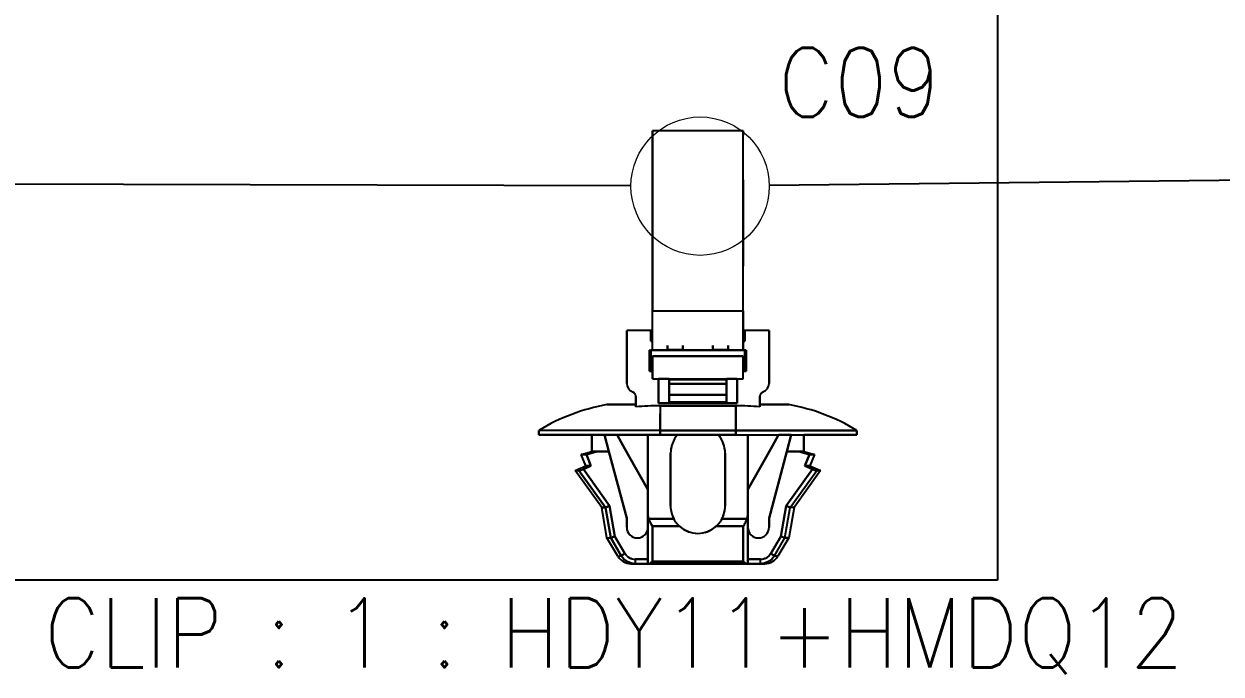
# Model space of a CAD drawing. Header units: inches. Extents: x 47316 to 59086, y 3141 to 11743.
# Drawn here: x 51884.99 to 51928.26, y 6255.9 to 6279.39 of the extents above; entities that cross this region are included whole.
import ezdxf

# ---------------------------------------------------------------- set-up
doc = ezdxf.new("R2010")
doc.units = ezdxf.units.IN
doc.header["$MEASUREMENT"] = 0
doc.styles.get("Standard").update_dxf_attribs({"font": ''})
doc.styles.get('Standard').set_extended_font_data('SimSun')
doc.linetypes.add('_VH_FELT_TAPE', pattern='A,0.4,-0.7,["FELT",Standard,S=0.3,R=0,X=-0.5,Y=-0.15],-0.7', length=1.8)
doc.linetypes.add('_VH_OTCON', pattern='A,0.0001,[7,VeSys.shx,S=0.1,R=0,X=0,Y=0],-0.4,[7,VeSys.shx,S=0.1,R=0,X=0,Y=0],-0.4,["X",Standard,S=1,R=0,X=-0.5,Y=-0.5],-0.0001,[7,VeSys.shx,S=0.1,R=0,X=0,Y=0],-0.4', length=1.2002)

msp = doc.modelspace()

# ---------------------------------------------------------------- linework, layer by layer
at = {"color": 1}
for p, q in [((51920.18, 6329.125), (51920.18, 6259.294)), ((51920.18, 6259.294), (51709.322, 6259.294))]:
    msp.add_line(p, q, dxfattribs=at)
at = {"color": 7, "ltscale": 0.378897}
msp.add_line((51907.705, 6275.523), (51907.705, 6269.023), dxfattribs=at)
at = {"color": 7, "ltscale": 0.15}
for p, q in [((51910.989, 6275.523), (51907.705, 6275.523)), ((51907.705, 6269.023), (51910.989, 6269.023)), ((51907.705, 6269.023), (51910.989, 6269.023)), ((51910.989, 6267.387), (51907.705, 6267.387)), ((51907.705, 6267.387), (51910.989, 6267.387)), ((51907.705, 6266.566), (51910.989, 6266.566)), ((51907.705, 6266.566), (51910.989, 6266.566)), ((51910.989, 6259.971), (51907.705, 6259.971)), ((51907.705, 6259.971), (51910.989, 6259.971))]:
    msp.add_line(p, q, dxfattribs=at)
at = {"color": 7, "ltscale": 0.215019}
msp.add_line((51907.705, 6271.056), (51907.705, 6275.523), dxfattribs=at)
at = {"color": 7, "ltscale": 0.315749}
msp.add_line((51907.705, 6275.523), (51907.705, 6269.585), dxfattribs=at)
at = {"color": 7, "ltscale": 0.378905}
msp.add_line((51907.705, 6269.023), (51907.705, 6275.523), dxfattribs=at)
at = {"color": 7, "ltscale": 0.315758}
msp.add_line((51907.705, 6275.523), (51907.705, 6269.585), dxfattribs=at)
at = {"color": 7, "ltscale": 0.378893}
msp.add_line((51910.989, 6269.023), (51910.989, 6275.523), dxfattribs=at)
at = {"color": 7, "ltscale": 0.0272}
msp.add_line((51910.989, 6275.376), (51910.989, 6275.523), dxfattribs=at)
at = {"color": 7, "ltscale": 0.37888}
msp.add_line((51910.989, 6269.023), (51910.989, 6275.523), dxfattribs=at)
at = {"color": 7, "ltscale": 0.027199}
msp.add_line((51910.989, 6275.523), (51910.989, 6275.376), dxfattribs=at)
at = {"color": 7, "ltscale": 0.179182}
msp.add_line((51907.705, 6271.279), (51907.705, 6275.202), dxfattribs=at)
at = {"color": 0, "linetype": '_VH_FELT_TAPE', "ltscale": 5}
msp.add_line((51906.929, 6273.536), (51726.429, 6274.022), dxfattribs=at)
at = {"color": 7, "ltscale": 0.142589}
msp.add_line((51910.989, 6273.757), (51910.989, 6270.635), dxfattribs=at)
at = {"color": 7, "ltscale": 0.142593}
msp.add_line((51910.989, 6270.634), (51910.989, 6273.756), dxfattribs=at)
at = {"color": 0, "linetype": '_VH_OTCON', "ltscale": 5}
msp.add_line((51953.43, 6274.002), (51911.929, 6273.556), dxfattribs=at)
at = {"color": 7, "ltscale": 0.026669}
for p, q in [((51907.705, 6271.279), (51907.705, 6270.695)), ((51907.705, 6270.695), (51907.705, 6271.279)), ((51907.705, 6271.056), (51907.705, 6270.473))]:
    msp.add_line(p, q, dxfattribs=at)
at = {"color": 7, "ltscale": 0.108633}
msp.add_line((51907.705, 6268.317), (51907.705, 6270.695), dxfattribs=at)
at = {"color": 7, "ltscale": 0.076392}
msp.add_line((51907.705, 6269.023), (51907.705, 6270.695), dxfattribs=at)
at = {"color": 7, "ltscale": 0.098454}
msp.add_line((51907.705, 6268.317), (51907.705, 6270.473), dxfattribs=at)
at = {"color": 7, "ltscale": 0.057913}
msp.add_line((51907.705, 6268.317), (51907.705, 6269.585), dxfattribs=at)
at = {"color": 7, "ltscale": 0.0644}
for p, q in [((51907.705, 6267.614), (51907.705, 6269.023)), ((51907.705, 6267.614), (51907.705, 6269.023)), ((51910.989, 6269.023), (51910.989, 6267.614)), ((51910.989, 6267.614), (51910.989, 6269.023))]:
    msp.add_line(p, q, dxfattribs=at)
at = {"color": 7, "ltscale": 0.025}
for p, q in [((51906.775, 6267.77), (51906.775, 6268.317)), ((51908.8, 6267.614), (51908.252, 6267.614)), ((51908.8, 6267.614), (51908.252, 6267.614)), ((51908.8, 6267.606), (51908.252, 6267.606)), ((51910.441, 6267.614), (51909.894, 6267.614)), ((51910.441, 6267.614), (51909.894, 6267.614))]:
    msp.add_line(p, q, dxfattribs=at)
at = {"color": 7, "ltscale": 0.039999}
for p, q in [((51907.65, 6268.317), (51906.775, 6268.317)), ((51907.65, 6268.317), (51906.775, 6268.317)), ((51911.919, 6268.317), (51911.043, 6268.317)), ((51911.919, 6268.317), (51911.043, 6268.317))]:
    msp.add_line(p, q, dxfattribs=at)
at = {"color": 7, "ltscale": 0.022501}
for p, q in [((51906.775, 6268.317), (51906.775, 6267.825)), ((51906.775, 6268.317), (51906.775, 6267.825)), ((51911.919, 6268.317), (51911.919, 6267.825)), ((51911.919, 6267.825), (51911.919, 6268.317))]:
    msp.add_line(p, q, dxfattribs=at)
at = {"color": 7, "ltscale": 0.0175}
for p, q in [((51907.65, 6268.317), (51907.65, 6267.934)), ((51907.65, 6268.317), (51907.65, 6267.934)), ((51907.65, 6267.934), (51907.65, 6268.317)), ((51911.043, 6268.317), (51911.043, 6267.934)), ((51911.043, 6267.934), (51911.043, 6268.317))]:
    msp.add_line(p, q, dxfattribs=at)
at = {"color": 7, "ltscale": 0.002499}
for p, q in [((51907.705, 6268.317), (51907.65, 6268.317)), ((51911.043, 6268.317), (51910.989, 6268.317)), ((51907.65, 6267.934), (51907.705, 6267.934)), ((51907.705, 6267.934), (51907.65, 6267.934)), ((51910.989, 6267.934), (51911.043, 6267.934)), ((51911.043, 6267.934), (51910.989, 6267.934)), ((51907.596, 6267.606), (51907.65, 6267.606)), ((51907.596, 6267.606), (51907.65, 6267.606)), ((51911.098, 6267.606), (51911.043, 6267.606)), ((51911.043, 6267.606), (51911.098, 6267.606)), ((51911.043, 6267.606), (51911.098, 6267.606)), ((51907.65, 6266.894), (51907.705, 6266.894)), ((51907.705, 6266.894), (51907.65, 6266.894)), ((51907.65, 6266.894), (51907.705, 6266.894)), ((51910.989, 6266.894), (51911.043, 6266.894)), ((51911.043, 6266.894), (51910.989, 6266.894)), ((51910.989, 6266.894), (51911.043, 6266.894))]:
    msp.add_line(p, q, dxfattribs=at)
at = {"color": 7, "ltscale": 2.6e-05}
for p, q in [((51907.65, 6268.317), (51907.65, 6268.317)), ((51911.043, 6268.317), (51911.043, 6268.317))]:
    msp.add_line(p, q, dxfattribs=at)
at = {"color": 7, "ltscale": 0.064999}
for p, q in [((51906.775, 6267.825), (51906.775, 6266.402)), ((51906.775, 6267.825), (51906.775, 6266.402)), ((51911.919, 6267.825), (51911.919, 6266.402)), ((51911.919, 6266.402), (51911.919, 6267.825))]:
    msp.add_line(p, q, dxfattribs=at)
at = {"color": 7, "ltscale": 0.0625}
msp.add_line((51906.775, 6266.402), (51906.775, 6267.77), dxfattribs=at)
at = {"color": 7, "ltscale": 0.0075}
for p, q in [((51908.252, 6267.606), (51908.252, 6267.77)), ((51908.252, 6267.77), (51908.252, 6267.606)), ((51908.8, 6267.77), (51908.8, 6267.606)), ((51908.8, 6267.606), (51908.8, 6267.77)), ((51909.894, 6267.606), (51909.894, 6267.77)), ((51909.894, 6267.77), (51909.894, 6267.606)), ((51910.441, 6267.77), (51910.441, 6267.606)), ((51910.441, 6267.606), (51910.441, 6267.77)), ((51903.6, 6264.705), (51903.6, 6264.541)), ((51903.6, 6264.541), (51903.6, 6264.705)), ((51907.979, 6264.705), (51907.979, 6264.541)), ((51907.979, 6264.541), (51907.979, 6264.705)), ((51910.715, 6264.541), (51910.715, 6264.705)), ((51910.715, 6264.705), (51910.715, 6264.541)), ((51915.093, 6264.705), (51915.093, 6264.541)), ((51915.093, 6264.541), (51915.093, 6264.705)), ((51907.082, 6260.053), (51907.082, 6259.889)), ((51907.082, 6260.053), (51907.082, 6259.889)), ((51907.541, 6259.889), (51907.541, 6260.053)), ((51911.611, 6259.889), (51911.611, 6260.053)), ((51911.611, 6259.889), (51911.611, 6260.053))]:
    msp.add_line(p, q, dxfattribs=at)
at = {"color": 7, "ltscale": 0.000629}
msp.add_line((51907.609, 6267.606), (51907.596, 6267.606), dxfattribs=at)
at = {"color": 7, "ltscale": 0.035001}
for p, q in [((51907.596, 6267.606), (51907.596, 6266.84)), ((51907.596, 6266.84), (51907.596, 6267.606)), ((51911.098, 6266.84), (51911.098, 6267.606)), ((51911.098, 6266.84), (51911.098, 6267.606)), ((51911.098, 6267.606), (51911.098, 6266.84)), ((51907.979, 6264.541), (51907.979, 6265.307)), ((51907.979, 6264.541), (51907.979, 6265.307))]:
    msp.add_line(p, q, dxfattribs=at)
at = {"color": 7, "ltscale": 0.154999}
for p, q in [((51907.65, 6267.606), (51911.043, 6267.606)), ((51911.043, 6267.606), (51907.65, 6267.606))]:
    msp.add_line(p, q, dxfattribs=at)
at = {"color": 7, "ltscale": 0.032501}
for p, q in [((51907.65, 6267.606), (51907.65, 6266.894)), ((51907.65, 6267.606), (51907.65, 6266.894)), ((51911.043, 6267.606), (51911.043, 6266.894)), ((51911.043, 6266.894), (51911.043, 6267.606))]:
    msp.add_line(p, q, dxfattribs=at)
at = {"color": 7, "ltscale": 0.021939}
msp.add_line((51907.65, 6267.606), (51907.65, 6267.125), dxfattribs=at)
at = {"color": 7, "ltscale": 0.0375}
for p, q in [((51907.705, 6267.387), (51907.705, 6266.566)), ((51907.705, 6266.566), (51907.705, 6267.387)), ((51910.989, 6266.566), (51910.989, 6267.387)), ((51910.989, 6266.566), (51910.989, 6267.387))]:
    msp.add_line(p, q, dxfattribs=at)
at = {"color": 7, "ltscale": 0.000322}
msp.add_line((51908.8, 6267.606), (51908.8, 6267.613), dxfattribs=at)
at = {"color": 7, "ltscale": 0.023056}
msp.add_line((51910.399, 6267.606), (51909.894, 6267.606), dxfattribs=at)
at = {"color": 7, "ltscale": 0.000368}
msp.add_line((51910.441, 6267.614), (51910.441, 6267.606), dxfattribs=at)
at = {"color": 7, "ltscale": 0.004999}
for p, q in [((51907.596, 6266.84), (51907.705, 6266.84)), ((51907.705, 6266.84), (51907.596, 6266.84)), ((51910.989, 6266.84), (51911.098, 6266.84)), ((51911.098, 6266.84), (51910.989, 6266.84))]:
    msp.add_line(p, q, dxfattribs=at)
at = {"color": 7, "ltscale": 0.010562}
msp.add_line((51907.65, 6266.894), (51907.65, 6267.125), dxfattribs=at)
at = {"color": 7, "ltscale": 0.002502}
msp.add_line((51907.705, 6266.84), (51907.705, 6266.894), dxfattribs=at)
at = {"color": 7, "ltscale": 0.040002}
for p, q in [((51907.924, 6266.566), (51907.924, 6265.69)), ((51907.924, 6265.69), (51907.924, 6266.566)), ((51910.77, 6265.69), (51910.77, 6266.566)), ((51910.77, 6265.69), (51910.77, 6266.566)), ((51910.77, 6266.566), (51910.77, 6265.69))]:
    msp.add_line(p, q, dxfattribs=at)
at = {"color": 7, "ltscale": 0.017502}
for p, q in [((51908.307, 6266.566), (51907.924, 6266.566)), ((51910.77, 6266.566), (51910.387, 6266.566))]:
    msp.add_line(p, q, dxfattribs=at)
at = {"color": 7, "ltscale": 0.00087}
for p, q in [((51908.307, 6266.547), (51908.307, 6266.566)), ((51908.307, 6266.566), (51908.307, 6266.547)), ((51910.387, 6266.547), (51910.387, 6266.566)), ((51910.387, 6266.566), (51910.387, 6266.547))]:
    msp.add_line(p, q, dxfattribs=at)
at = {"color": 7, "ltscale": 0.023952}
msp.add_line((51908.307, 6266.042), (51908.307, 6266.566), dxfattribs=at)
at = {"color": 7, "ltscale": 0.007443}
for p, q in [((51908.307, 6266.384), (51908.307, 6266.547)), ((51908.307, 6266.547), (51908.307, 6266.384)), ((51910.387, 6266.384), (51910.387, 6266.547)), ((51910.387, 6266.547), (51910.387, 6266.384))]:
    msp.add_line(p, q, dxfattribs=at)
at = {"color": 7, "ltscale": 0.095001}
for p, q in [((51908.307, 6266.547), (51910.387, 6266.547)), ((51910.387, 6266.547), (51908.307, 6266.547)), ((51908.307, 6266.384), (51910.387, 6266.384)), ((51910.387, 6266.384), (51908.307, 6266.384)), ((51910.387, 6265.993), (51908.307, 6265.993)), ((51908.307, 6265.993), (51910.387, 6265.993)), ((51910.387, 6265.722), (51908.307, 6265.722))]:
    msp.add_line(p, q, dxfattribs=at)
at = {"color": 7, "ltscale": 0.017839}
for p, q in [((51908.307, 6265.993), (51908.307, 6266.384)), ((51908.307, 6266.384), (51908.307, 6265.993)), ((51910.387, 6265.993), (51910.387, 6266.384)), ((51910.387, 6266.384), (51910.387, 6265.993))]:
    msp.add_line(p, q, dxfattribs=at)
at = {"color": 7, "ltscale": 0.013786}
msp.add_line((51907.103, 6265.635), (51907.103, 6265.937), dxfattribs=at)
at = {"color": 7, "ltscale": 0.017471}
for p, q in [((51907.103, 6265.555), (51907.103, 6265.937)), ((51911.591, 6265.555), (51911.591, 6265.937))]:
    msp.add_line(p, q, dxfattribs=at)
at = {"color": 7, "ltscale": 0.017476}
for p, q in [((51907.103, 6265.937), (51907.103, 6265.555)), ((51911.591, 6265.937), (51911.591, 6265.555))]:
    msp.add_line(p, q, dxfattribs=at)
at = {"color": 7, "ltscale": 0.014789}
msp.add_line((51908.307, 6266.014), (51908.307, 6265.69), dxfattribs=at)
at = {"color": 7, "ltscale": 0.013841}
for p, q in [((51908.307, 6265.69), (51908.307, 6265.993)), ((51910.387, 6265.993), (51910.387, 6265.69))]:
    msp.add_line(p, q, dxfattribs=at)
at = {"color": 7, "ltscale": 0.012407}
for p, q in [((51908.307, 6265.722), (51908.307, 6265.993)), ((51910.387, 6265.722), (51910.387, 6265.993))]:
    msp.add_line(p, q, dxfattribs=at)
at = {"color": 7, "ltscale": 0.047501}
for p, q in [((51906.063, 6265.635), (51907.103, 6265.635)), ((51907.103, 6265.635), (51906.063, 6265.635)), ((51911.591, 6265.635), (51912.631, 6265.635)), ((51912.631, 6265.635), (51911.591, 6265.635))]:
    msp.add_line(p, q, dxfattribs=at)
at = {"color": 7, "ltscale": 0.00369}
for p, q in [((51907.103, 6265.555), (51907.103, 6265.635)), ((51911.591, 6265.635), (51911.591, 6265.555))]:
    msp.add_line(p, q, dxfattribs=at)
at = {"color": 7, "ltscale": 0.129999}
for p, q in [((51907.924, 6265.69), (51910.77, 6265.69)), ((51910.77, 6265.69), (51907.924, 6265.69))]:
    msp.add_line(p, q, dxfattribs=at)
at = {"color": 7, "ltscale": 0.040567}
for p, q in [((51907.979, 6265.593), (51907.979, 6264.705)), ((51910.715, 6265.593), (51910.715, 6264.705))]:
    msp.add_line(p, q, dxfattribs=at)
at = {"color": 7, "ltscale": 0.125}
for p, q in [((51910.715, 6265.593), (51907.979, 6265.593)), ((51907.979, 6265.593), (51910.715, 6265.593)), ((51910.715, 6264.705), (51907.979, 6264.705)), ((51907.979, 6264.705), (51910.715, 6264.705)), ((51910.715, 6264.541), (51907.979, 6264.541)), ((51907.979, 6264.541), (51910.715, 6264.541))]:
    msp.add_line(p, q, dxfattribs=at)
at = {"color": 7, "ltscale": 0.040569}
for p, q in [((51907.979, 6265.593), (51907.979, 6264.705)), ((51910.715, 6264.705), (51910.715, 6265.593))]:
    msp.add_line(p, q, dxfattribs=at)
at = {"color": 7, "ltscale": 0.001447}
msp.add_line((51910.387, 6265.722), (51910.387, 6265.69), dxfattribs=at)
at = {"color": 7, "ltscale": 0.02751}
msp.add_line((51910.715, 6264.705), (51910.715, 6265.307), dxfattribs=at)
msp.add_line((51910.715, 6264.705), (51910.715, 6265.307), dxfattribs=at)
at = {"color": 7, "ltscale": 0.2}
for p, q in [((51907.979, 6264.705), (51903.6, 6264.705)), ((51907.979, 6264.705), (51903.6, 6264.705)), ((51915.093, 6264.705), (51910.715, 6264.705)), ((51910.715, 6264.705), (51915.093, 6264.705)), ((51907.979, 6264.541), (51903.6, 6264.541)), ((51903.6, 6264.541), (51907.979, 6264.541)), ((51910.715, 6264.541), (51915.093, 6264.541)), ((51910.715, 6264.541), (51915.093, 6264.541))]:
    msp.add_line(p, q, dxfattribs=at)
at = {"color": 7, "ltscale": 0.087396}
for p, q in [((51903.6, 6264.541), (51905.514, 6264.541)), ((51915.093, 6264.541), (51913.18, 6264.541)), ((51915.093, 6264.541), (51913.18, 6264.541))]:
    msp.add_line(p, q, dxfattribs=at)
at = {"color": 7, "ltscale": 0.0875}
for p, q in [((51905.516, 6264.541), (51903.6, 6264.541)), ((51908.362, 6261.969), (51908.362, 6263.884)), ((51908.362, 6263.884), (51908.362, 6261.969)), ((51910.332, 6263.884), (51910.332, 6261.969)), ((51910.332, 6261.969), (51910.332, 6263.884)), ((51910.332, 6261.969), (51910.332, 6263.884))]:
    msp.add_line(p, q, dxfattribs=at)
at = {"color": 7, "ltscale": 0.027499}
for p, q in [((51905.516, 6263.939), (51905.516, 6264.541)), ((51905.516, 6264.541), (51905.516, 6263.939)), ((51913.178, 6263.939), (51913.178, 6264.541)), ((51913.178, 6264.541), (51913.178, 6263.939))]:
    msp.add_line(p, q, dxfattribs=at)
at = {"color": 7, "ltscale": 0.028456}
for p, q in [((51906.134, 6263.939), (51905.973, 6264.541)), ((51905.973, 6264.541), (51906.134, 6263.939)), ((51912.56, 6263.939), (51912.72, 6264.541)), ((51912.72, 6264.541), (51912.56, 6263.939))]:
    msp.add_line(p, q, dxfattribs=at)
at = {"color": 7, "ltscale": 0.020602}
for p, q in [((51905.973, 6264.541), (51906.424, 6264.541)), ((51912.72, 6264.541), (51912.269, 6264.541)), ((51912.72, 6264.541), (51912.269, 6264.541))]:
    msp.add_line(p, q, dxfattribs=at)
at = {"color": 7, "ltscale": 0.020749}
msp.add_line((51906.428, 6264.541), (51905.973, 6264.541), dxfattribs=at)
at = {"color": 7, "ltscale": 0.015289}
msp.add_line((51906.592, 6264.251), (51906.427, 6264.542), dxfattribs=at)
at = {"color": 7, "ltscale": 0.015242}
for p, q in [((51906.428, 6264.541), (51906.592, 6264.251)), ((51912.102, 6264.251), (51912.266, 6264.541))]:
    msp.add_line(p, q, dxfattribs=at)
at = {"color": 7, "ltscale": 0.02697}
msp.add_line((51906.882, 6263.736), (51906.592, 6264.251), dxfattribs=at)
at = {"color": 7, "ltscale": 0.026985}
for p, q in [((51906.592, 6264.251), (51906.882, 6263.736)), ((51911.811, 6263.736), (51912.102, 6264.251))]:
    msp.add_line(p, q, dxfattribs=at)
at = {"color": 7, "ltscale": 0.089999}
for p, q in [((51907.541, 6264.541), (51907.541, 6262.571)), ((51907.541, 6262.571), (51907.541, 6264.541)), ((51911.153, 6262.571), (51911.153, 6264.541)), ((51911.153, 6264.541), (51911.153, 6262.571))]:
    msp.add_line(p, q, dxfattribs=at)
at = {"color": 7, "ltscale": 0.02701}
msp.add_line((51912.102, 6264.251), (51911.811, 6263.736), dxfattribs=at)
at = {"color": 7, "ltscale": 0.015215}
msp.add_line((51912.266, 6264.541), (51912.102, 6264.251), dxfattribs=at)
at = {"color": 7, "ltscale": 0.018183}
msp.add_line((51905.133, 6263.829), (51905.516, 6263.939), dxfattribs=at)
at = {"color": 7, "ltscale": 0.008429}
for p, q in [((51905.317, 6263.829), (51905.133, 6263.829)), ((51913.212, 6263.419), (51913.396, 6263.419))]:
    msp.add_line(p, q, dxfattribs=at)
at = {"color": 7, "ltscale": 0.020195}
for p, q in [((51905.297, 6263.419), (51905.133, 6263.829)), ((51905.317, 6263.829), (51905.482, 6263.419)), ((51905.482, 6263.419), (51905.317, 6263.829)), ((51913.376, 6263.829), (51913.212, 6263.419)), ((51913.212, 6263.419), (51913.376, 6263.829)), ((51913.561, 6263.829), (51913.396, 6263.419))]:
    msp.add_line(p, q, dxfattribs=at)
at = {"color": 7, "ltscale": 0.008438}
msp.add_line((51905.133, 6263.829), (51905.318, 6263.829), dxfattribs=at)
at = {"color": 7, "ltscale": 0.002185}
msp.add_line((51905.224, 6263.829), (51905.176, 6263.829), dxfattribs=at)
at = {"color": 7, "ltscale": 0.018199}
for p, q in [((51905.701, 6263.939), (51905.317, 6263.829)), ((51905.317, 6263.829), (51905.701, 6263.939)), ((51912.993, 6263.939), (51913.376, 6263.829)), ((51913.376, 6263.829), (51912.993, 6263.939))]:
    msp.add_line(p, q, dxfattribs=at)
at = {"color": 7, "ltscale": 0.000342}
for p, q in [((51905.523, 6263.939), (51905.516, 6263.939)), ((51913.178, 6263.939), (51913.17, 6263.939))]:
    msp.add_line(p, q, dxfattribs=at)
at = {"color": 7, "ltscale": 0.006641}
msp.add_line((51905.516, 6263.939), (51905.661, 6263.939), dxfattribs=at)
at = {"color": 7, "ltscale": 0.002142}
msp.add_line((51905.563, 6263.939), (51905.516, 6263.939), dxfattribs=at)
at = {"color": 7, "ltscale": 0.00033}
for p, q in [((51905.516, 6263.939), (51905.523, 6263.939)), ((51913.171, 6263.939), (51913.178, 6263.939)), ((51913.396, 6263.419), (51913.389, 6263.419))]:
    msp.add_line(p, q, dxfattribs=at)
at = {"color": 7, "ltscale": 0.002136}
msp.add_line((51905.516, 6263.939), (51905.563, 6263.939), dxfattribs=at)
at = {"color": 7, "ltscale": 0.001825}
msp.add_line((51905.523, 6263.939), (51905.563, 6263.939), dxfattribs=at)
at = {"color": 7, "ltscale": 0.003674}
for p, q in [((51905.604, 6263.939), (51905.523, 6263.939)), ((51913.17, 6263.939), (51913.09, 6263.939))]:
    msp.add_line(p, q, dxfattribs=at)
at = {"color": 7, "ltscale": 0.006299}
msp.add_line((51905.701, 6263.939), (51905.563, 6263.939), dxfattribs=at)
at = {"color": 7, "ltscale": 0.006305}
msp.add_line((51905.563, 6263.939), (51905.701, 6263.939), dxfattribs=at)
at = {"color": 7, "ltscale": 0.00329}
msp.add_line((51905.676, 6263.939), (51905.604, 6263.939), dxfattribs=at)
at = {"color": 7, "ltscale": 0.019785}
for p, q in [((51906.134, 6263.939), (51905.701, 6263.939)), ((51905.701, 6263.939), (51906.134, 6263.939)), ((51912.56, 6263.939), (51912.993, 6263.939)), ((51912.993, 6263.939), (51912.56, 6263.939))]:
    msp.add_line(p, q, dxfattribs=at)
at = {"color": 7, "ltscale": 0.11383}
for p, q in [((51906.775, 6261.531), (51906.134, 6263.939)), ((51906.134, 6263.939), (51906.775, 6261.531)), ((51911.919, 6261.531), (51912.56, 6263.939)), ((51912.56, 6263.939), (51911.919, 6261.531))]:
    msp.add_line(p, q, dxfattribs=at)
at = {"color": 7, "ltscale": 0.065039}
msp.add_line((51907.541, 6262.571), (51906.841, 6263.81), dxfattribs=at)
at = {"color": 7, "ltscale": 0.064963}
msp.add_line((51911.852, 6263.809), (51911.153, 6262.571), dxfattribs=at)
at = {"color": 7, "ltscale": 0.008441}
for p, q in [((51913.178, 6263.939), (51912.993, 6263.939)), ((51912.993, 6263.939), (51913.178, 6263.939)), ((51913.397, 6263.419), (51913.212, 6263.419))]:
    msp.add_line(p, q, dxfattribs=at)
at = {"color": 7, "ltscale": 0.008432}
msp.add_line((51912.993, 6263.939), (51913.178, 6263.939), dxfattribs=at)
at = {"color": 7, "ltscale": 0.00434}
msp.add_line((51913.09, 6263.939), (51912.995, 6263.939), dxfattribs=at)
at = {"color": 7, "ltscale": 0.002209}
msp.add_line((51913.122, 6263.939), (51913.171, 6263.939), dxfattribs=at)
at = {"color": 7, "ltscale": 0.000286}
for p, q in [((51913.176, 6263.937), (51913.17, 6263.939)), ((51913.17, 6263.939), (51913.176, 6263.937))]:
    msp.add_line(p, q, dxfattribs=at)
at = {"color": 7, "ltscale": 0.018174}
msp.add_line((51913.178, 6263.939), (51913.56, 6263.829), dxfattribs=at)
at = {"color": 7, "ltscale": 0.004681}
for p, q in [((51913.479, 6263.829), (51913.376, 6263.829)), ((51913.376, 6263.829), (51913.479, 6263.829))]:
    msp.add_line(p, q, dxfattribs=at)
at = {"color": 7, "ltscale": 0.002823}
msp.add_line((51913.54, 6263.829), (51913.479, 6263.829), dxfattribs=at)
at = {"color": 7, "ltscale": 0.00282}
for p, q in [((51913.479, 6263.829), (51913.54, 6263.829)), ((51905.317, 6263.419), (51905.379, 6263.419))]:
    msp.add_line(p, q, dxfattribs=at)
at = {"color": 7, "ltscale": 0.000925}
msp.add_line((51913.561, 6263.829), (51913.54, 6263.829), dxfattribs=at)
at = {"color": 7, "ltscale": 0.000912}
for p, q in [((51913.54, 6263.829), (51913.56, 6263.829)), ((51905.297, 6263.419), (51905.317, 6263.419))]:
    msp.add_line(p, q, dxfattribs=at)
at = {"color": 7, "ltscale": 0.019}
msp.add_line((51904.914, 6263.255), (51905.297, 6263.419), dxfattribs=at)
at = {"color": 7, "ltscale": 0.013619}
for p, q in [((51905.482, 6263.419), (51905.208, 6263.302)), ((51905.208, 6263.302), (51905.482, 6263.419)), ((51913.212, 6263.419), (51913.486, 6263.302)), ((51913.486, 6263.302), (51913.212, 6263.419))]:
    msp.add_line(p, q, dxfattribs=at)
at = {"color": 7, "ltscale": 0.0009}
msp.add_line((51905.316, 6263.419), (51905.297, 6263.419), dxfattribs=at)
at = {"color": 7, "ltscale": 0.002856}
msp.add_line((51905.304, 6263.419), (51905.367, 6263.419), dxfattribs=at)
at = {"color": 7, "ltscale": 0.002869}
msp.add_line((51905.367, 6263.419), (51905.304, 6263.419), dxfattribs=at)
at = {"color": 7, "ltscale": 0.002832}
msp.add_line((51905.378, 6263.419), (51905.316, 6263.419), dxfattribs=at)
at = {"color": 7, "ltscale": 0.004715}
msp.add_line((51905.482, 6263.419), (51905.378, 6263.419), dxfattribs=at)
at = {"color": 7, "ltscale": 0.004687}
msp.add_line((51905.379, 6263.419), (51905.482, 6263.419), dxfattribs=at)
at = {"color": 7, "ltscale": 0.06116}
msp.add_line((51907.541, 6262.571), (51906.882, 6263.736), dxfattribs=at)
at = {"color": 7, "ltscale": 0.061156}
for p, q in [((51906.882, 6263.736), (51907.541, 6262.571)), ((51911.153, 6262.571), (51911.811, 6263.736))]:
    msp.add_line(p, q, dxfattribs=at)
at = {"color": 7, "ltscale": 0.040697}
msp.add_line((51907.541, 6262.774), (51907.541, 6263.665), dxfattribs=at)
at = {"color": 7, "ltscale": 0.040701}
msp.add_line((51907.541, 6263.665), (51907.541, 6262.774), dxfattribs=at)
at = {"color": 7, "ltscale": 0.061161}
msp.add_line((51911.811, 6263.736), (51911.153, 6262.571), dxfattribs=at)
at = {"color": 7, "ltscale": 0.004291}
msp.add_line((51913.306, 6263.419), (51913.212, 6263.419), dxfattribs=at)
at = {"color": 7, "ltscale": 0.003809}
msp.add_line((51913.389, 6263.419), (51913.306, 6263.419), dxfattribs=at)
at = {"color": 7, "ltscale": 0.001593}
msp.add_line((51913.355, 6263.419), (51913.39, 6263.419), dxfattribs=at)
at = {"color": 7, "ltscale": 0.000327}
msp.add_line((51913.39, 6263.419), (51913.397, 6263.419), dxfattribs=at)
at = {"color": 7, "ltscale": 0.019025}
msp.add_line((51913.397, 6263.419), (51913.78, 6263.255), dxfattribs=at)
at = {"color": 7, "ltscale": 4.3e-05}
msp.add_line((51904.914, 6263.255), (51904.915, 6263.255), dxfattribs=at)
at = {"color": 7, "ltscale": 0.075271}
for p, q in [((51905.872, 6261.914), (51904.914, 6263.255)), ((51905.049, 6263.255), (51906.007, 6261.914)), ((51906.007, 6261.914), (51905.049, 6263.255)), ((51912.687, 6261.914), (51913.645, 6263.255)), ((51913.78, 6263.255), (51912.822, 6261.914))]:
    msp.add_line(p, q, dxfattribs=at)
at = {"color": 7, "ltscale": 4.9e-05}
msp.add_line((51904.914, 6263.255), (51904.915, 6263.255), dxfattribs=at)
at = {"color": 7, "ltscale": 0.000903}
msp.add_line((51904.915, 6263.255), (51904.935, 6263.255), dxfattribs=at)
at = {"color": 7, "ltscale": 0.000916}
msp.add_line((51904.915, 6263.255), (51904.935, 6263.255), dxfattribs=at)
at = {"color": 7, "ltscale": 0.005222}
msp.add_line((51904.935, 6263.255), (51905.049, 6263.255), dxfattribs=at)
at = {"color": 7, "ltscale": 0.005249}
msp.add_line((51904.935, 6263.255), (51905.05, 6263.255), dxfattribs=at)
at = {"color": 7, "ltscale": 0.074459}
for p, q in [((51905.208, 6263.302), (51906.155, 6261.975)), ((51906.155, 6261.975), (51905.208, 6263.302)), ((51913.486, 6263.302), (51912.538, 6261.975)), ((51912.538, 6261.975), (51913.486, 6263.302))]:
    msp.add_line(p, q, dxfattribs=at)
at = {"color": 7, "ltscale": 0.075264}
msp.add_line((51912.687, 6261.914), (51913.644, 6263.255), dxfattribs=at)
at = {"color": 7, "ltscale": 0.006177}
msp.add_line((51913.644, 6263.255), (51913.78, 6263.255), dxfattribs=at)
at = {"color": 7, "ltscale": 0.006165}
for p, q in [((51913.78, 6263.255), (51913.645, 6263.255)), ((51912.822, 6261.914), (51912.687, 6261.914)), ((51912.822, 6261.914), (51912.687, 6261.914))]:
    msp.add_line(p, q, dxfattribs=at)
at = {"color": 7, "ltscale": 0.039936}
for p, q in [((51907.541, 6262.571), (51907.541, 6261.696)), ((51907.541, 6261.696), (51907.541, 6262.571)), ((51911.153, 6261.696), (51911.153, 6262.571)), ((51911.153, 6262.571), (51911.153, 6261.696))]:
    msp.add_line(p, q, dxfattribs=at)
at = {"color": 7, "ltscale": 0.048712}
msp.add_line((51907.541, 6261.504), (51907.541, 6262.571), dxfattribs=at)
at = {"color": 7, "ltscale": 0.006168}
for p, q in [((51906.007, 6261.914), (51905.872, 6261.914)), ((51905.872, 6261.914), (51906.007, 6261.914))]:
    msp.add_line(p, q, dxfattribs=at)
at = {"color": 7, "ltscale": 0.05076}
for p, q in [((51906.063, 6260.819), (51905.872, 6261.914)), ((51912.822, 6261.914), (51912.63, 6260.819))]:
    msp.add_line(p, q, dxfattribs=at)
at = {"color": 7, "ltscale": 0.002621}
for p, q in [((51906.011, 6261.915), (51906.064, 6261.937)), ((51906.064, 6261.937), (51906.011, 6261.915)), ((51912.63, 6261.937), (51912.683, 6261.915)), ((51912.683, 6261.915), (51912.63, 6261.937))]:
    msp.add_line(p, q, dxfattribs=at)
at = {"color": 7, "ltscale": 0.050773}
for p, q in [((51906.011, 6261.915), (51906.202, 6260.82)), ((51906.202, 6260.82), (51906.011, 6261.915)), ((51912.491, 6260.82), (51912.683, 6261.915))]:
    msp.add_line(p, q, dxfattribs=at)
at = {"color": 7, "ltscale": 0.000205}
for p, q in [((51906.064, 6261.937), (51906.068, 6261.939)), ((51906.068, 6261.939), (51906.064, 6261.937)), ((51912.626, 6261.939), (51912.63, 6261.937)), ((51912.63, 6261.937), (51912.626, 6261.939))]:
    msp.add_line(p, q, dxfattribs=at)
at = {"color": 7, "ltscale": 0.004321}
for p, q in [((51906.068, 6261.939), (51906.155, 6261.975)), ((51906.155, 6261.975), (51906.068, 6261.939)), ((51912.538, 6261.975), (51912.626, 6261.939)), ((51912.626, 6261.939), (51912.538, 6261.975))]:
    msp.add_line(p, q, dxfattribs=at)
at = {"color": 7, "ltscale": 0.051095}
for p, q in [((51906.155, 6261.975), (51906.348, 6260.873)), ((51906.348, 6260.873), (51906.155, 6261.975)), ((51912.538, 6261.975), (51912.346, 6260.873)), ((51912.346, 6260.873), (51912.538, 6261.975))]:
    msp.add_line(p, q, dxfattribs=at)
at = {"color": 7, "ltscale": 0.082565}
for p, q in [((51907.541, 6259.889), (51907.541, 6261.696)), ((51907.541, 6261.696), (51907.541, 6259.889)), ((51911.153, 6261.696), (51911.153, 6259.889)), ((51911.153, 6259.889), (51911.153, 6261.696))]:
    msp.add_line(p, q, dxfattribs=at)
at = {"color": 7, "ltscale": 0.050769}
msp.add_line((51912.491, 6260.82), (51912.686, 6261.914), dxfattribs=at)
at = {"color": 7, "ltscale": 0.014999}
for p, q in [((51906.775, 6261.202), (51906.775, 6261.531)), ((51906.775, 6261.531), (51906.775, 6261.202)), ((51911.919, 6261.202), (51911.919, 6261.531)), ((51911.919, 6261.202), (51911.919, 6261.531)), ((51911.919, 6261.531), (51911.919, 6261.202))]:
    msp.add_line(p, q, dxfattribs=at)
at = {"color": 7, "ltscale": 0.008279}
msp.add_line((51907.541, 6261.323), (51907.541, 6261.504), dxfattribs=at)
at = {"color": 7, "ltscale": 0.005516}
msp.add_line((51907.541, 6261.202), (51907.541, 6261.323), dxfattribs=at)
at = {"color": 7, "ltscale": 0.052501}
msp.add_line((51907.541, 6260.053), (51907.541, 6261.202), dxfattribs=at)
at = {"color": 7, "ltscale": 0.041339}
for p, q in [((51907.569, 6261.513), (51908.474, 6261.513)), ((51908.474, 6261.513), (51907.569, 6261.513)), ((51910.22, 6261.513), (51911.125, 6261.513)), ((51911.125, 6261.513), (51910.22, 6261.513))]:
    msp.add_line(p, q, dxfattribs=at)
at = {"color": 7, "ltscale": 0.002634}
for p, q in [((51907.569, 6261.513), (51907.589, 6261.459)), ((51911.105, 6261.459), (51911.125, 6261.513))]:
    msp.add_line(p, q, dxfattribs=at)
at = {"color": 7, "ltscale": 0.002635}
for p, q in [((51907.589, 6261.459), (51907.569, 6261.513)), ((51911.125, 6261.513), (51911.105, 6261.459))]:
    msp.add_line(p, q, dxfattribs=at)
at = {"color": 7, "ltscale": 0.044711}
for p, q in [((51908.684, 6261.24), (51907.705, 6261.24)), ((51907.705, 6261.24), (51908.684, 6261.24)), ((51910.989, 6261.24), (51910.01, 6261.24)), ((51910.01, 6261.24), (51910.989, 6261.24))]:
    msp.add_line(p, q, dxfattribs=at)
at = {"color": 7, "ltscale": 0.057954}
for p, q in [((51907.705, 6261.24), (51907.705, 6259.971)), ((51907.705, 6259.971), (51907.705, 6261.24)), ((51910.989, 6259.971), (51910.989, 6261.24)), ((51910.989, 6261.24), (51910.989, 6259.971))]:
    msp.add_line(p, q, dxfattribs=at)
at = {"color": 7, "ltscale": 0.001863}
msp.add_line((51908.655, 6261.267), (51908.685, 6261.239), dxfattribs=at)
at = {"color": 7, "ltscale": 0.000505}
msp.add_line((51908.684, 6261.24), (51908.676, 6261.248), dxfattribs=at)
at = {"color": 7, "ltscale": 0.000598}
msp.add_line((51910.01, 6261.24), (51910.019, 6261.249), dxfattribs=at)
at = {"color": 7, "ltscale": 0.006223}
for p, q in [((51906.063, 6260.819), (51906.2, 6260.819)), ((51906.063, 6260.819), (51906.2, 6260.819)), ((51912.63, 6260.819), (51912.494, 6260.819))]:
    msp.add_line(p, q, dxfattribs=at)
at = {"color": 7, "ltscale": 0.034946}
for p, q in [((51906.451, 6260.16), (51906.063, 6260.819)), ((51912.63, 6260.819), (51912.242, 6260.16))]:
    msp.add_line(p, q, dxfattribs=at)
at = {"color": 7, "ltscale": 0.034208}
for p, q in [((51906.579, 6260.174), (51906.2, 6260.819)), ((51912.114, 6260.174), (51912.494, 6260.819))]:
    msp.add_line(p, q, dxfattribs=at)
at = {"color": 7, "ltscale": 0.000128}
for p, q in [((51906.202, 6260.819), (51906.2, 6260.819)), ((51912.494, 6260.819), (51912.491, 6260.819)), ((51912.491, 6260.819), (51912.494, 6260.819))]:
    msp.add_line(p, q, dxfattribs=at)
at = {"color": 7, "ltscale": 0.002806}
for p, q in [((51906.202, 6260.82), (51906.26, 6260.841)), ((51912.434, 6260.841), (51912.491, 6260.82))]:
    msp.add_line(p, q, dxfattribs=at)
at = {"color": 7, "ltscale": 0.00266}
for p, q in [((51906.257, 6260.84), (51906.202, 6260.82)), ((51912.491, 6260.82), (51912.436, 6260.84))]:
    msp.add_line(p, q, dxfattribs=at)
at = {"color": 7, "ltscale": 0.034163}
for p, q in [((51906.202, 6260.82), (51906.579, 6260.174)), ((51912.114, 6260.174), (51912.491, 6260.82))]:
    msp.add_line(p, q, dxfattribs=at)
at = {"color": 7, "ltscale": 0.004276}
for p, q in [((51906.26, 6260.841), (51906.348, 6260.873)), ((51906.348, 6260.873), (51906.26, 6260.841)), ((51912.433, 6260.841), (51912.346, 6260.873)), ((51912.346, 6260.873), (51912.434, 6260.841))]:
    msp.add_line(p, q, dxfattribs=at)
at = {"color": 7, "ltscale": 0.0329}
for p, q in [((51906.348, 6260.873), (51906.713, 6260.253)), ((51906.713, 6260.253), (51906.348, 6260.873)), ((51912.346, 6260.873), (51911.981, 6260.253)), ((51911.981, 6260.253), (51912.346, 6260.873))]:
    msp.add_line(p, q, dxfattribs=at)
at = {"color": 7, "ltscale": 0.006219}
msp.add_line((51912.494, 6260.819), (51912.63, 6260.819), dxfattribs=at)
at = {"color": 7, "ltscale": 0.005864}
msp.add_line((51906.452, 6260.159), (51906.579, 6260.174), dxfattribs=at)
at = {"color": 7, "ltscale": 0.005865}
for p, q in [((51906.452, 6260.159), (51906.579, 6260.174)), ((51912.114, 6260.174), (51912.242, 6260.159))]:
    msp.add_line(p, q, dxfattribs=at)
at = {"color": 7, "ltscale": 0.007092}
for p, q in [((51906.713, 6260.253), (51906.579, 6260.174)), ((51906.579, 6260.174), (51906.713, 6260.253)), ((51912.114, 6260.174), (51911.981, 6260.253)), ((51911.981, 6260.253), (51912.114, 6260.174))]:
    msp.add_line(p, q, dxfattribs=at)
at = {"color": 7, "ltscale": 0.015717}
msp.add_line((51906.924, 6259.889), (51907.268, 6259.889), dxfattribs=at)
at = {"color": 7, "ltscale": 0.015729}
msp.add_line((51907.268, 6259.889), (51906.924, 6259.889), dxfattribs=at)
at = {"color": 7, "ltscale": 0.020941}
for p, q in [((51907.082, 6260.053), (51907.541, 6260.053)), ((51907.541, 6260.053), (51907.082, 6260.053)), ((51907.541, 6259.889), (51907.082, 6259.889)), ((51907.082, 6259.889), (51907.541, 6259.889)), ((51911.611, 6260.053), (51911.153, 6260.053)), ((51911.153, 6260.053), (51911.611, 6260.053)), ((51911.611, 6259.889), (51911.153, 6259.889)), ((51911.153, 6259.889), (51911.611, 6259.889))]:
    msp.add_line(p, q, dxfattribs=at)
at = {"color": 7, "ltscale": 0.012512}
for p, q in [((51907.542, 6259.889), (51907.268, 6259.889)), ((51911.426, 6259.889), (51911.152, 6259.889))]:
    msp.add_line(p, q, dxfattribs=at)
at = {"color": 7, "ltscale": 0.000995}
for p, q in [((51907.563, 6259.889), (51907.541, 6259.889)), ((51907.541, 6259.889), (51907.563, 6259.889)), ((51911.153, 6259.889), (51911.131, 6259.889)), ((51911.131, 6259.889), (51911.153, 6259.889))]:
    msp.add_line(p, q, dxfattribs=at)
at = {"color": 7, "ltscale": 0.163214}
msp.add_line((51911.133, 6259.889), (51907.56, 6259.889), dxfattribs=at)
at = {"color": 7, "ltscale": 0.163013}
msp.add_line((51907.563, 6259.889), (51911.131, 6259.889), dxfattribs=at)
at = {"color": 7, "ltscale": 0.000399}
msp.add_line((51911.125, 6259.89), (51911.133, 6259.889), dxfattribs=at)
at = {"color": 7, "ltscale": 0.012915}
msp.add_line((51911.708, 6259.889), (51911.426, 6259.889), dxfattribs=at)
at = {"color": 7, "ltscale": 0.006183}
msp.add_line((51911.747, 6259.889), (51911.611, 6259.889), dxfattribs=at)
at = {"color": 7, "ltscale": 0.007248}
msp.add_line((51911.611, 6259.889), (51911.77, 6259.889), dxfattribs=at)
at = {"color": 7, "ltscale": 0.004422}
msp.add_line((51911.612, 6259.889), (51911.708, 6259.889), dxfattribs=at)
at = {"color": 7, "ltscale": 0.001605}
msp.add_line((51911.726, 6259.889), (51911.761, 6259.889), dxfattribs=at)
at = {"color": 7, "ltscale": 0.00587}
msp.add_line((51912.242, 6260.159), (51912.114, 6260.174), dxfattribs=at)
at = {"color": 7}
for points in [[(51908.991, 6261.05), (51908.88, 6261.101), (51908.684, 6261.24)], [(51910.01, 6261.24), (51909.814, 6261.101), (51909.702, 6261.05)], [(51907.082, 6259.889), (51906.932, 6259.909), (51906.792, 6259.966), (51906.671, 6260.056), (51906.579, 6260.174)], [(51907.082, 6259.889), (51906.934, 6259.908), (51906.795, 6259.963), (51906.696, 6260.032), (51906.579, 6260.174)], [(51912.114, 6260.174), (51912.022, 6260.055), (51911.901, 6259.965), (51911.761, 6259.909), (51911.611, 6259.889)], [(51912.114, 6260.174), (51912.041, 6260.074), (51911.948, 6259.994), (51911.815, 6259.925), (51911.611, 6259.889)]]:
    msp.add_lwpolyline(points, dxfattribs=at)
at = {"color": 0, "linetype": 'Continuous', "lineweight": 15}
msp.add_circle((51909.429, 6273.529), 2.5, dxfattribs=at)
at = {"color": 7}
for centre, radius, start, end in [((51907.103, 6266.402), 0.328, 179.9994, 250.5293), ((51907.103, 6266.402), 0.328, 180, 250.5288), ((51907.103, 6266.402), 0.328, 179.9994, 250.5294), ((51911.591, 6266.402), 0.328, 289.4712, 0), ((51911.591, 6266.402), 0.328, 289.4707, 0.0006), ((51906.938, 6265.936), 0.166, 57.0425, 70.4553), ((51906.939, 6265.937), 0.164, 0.0195, 70.5097), ((51906.937, 6265.936), 0.166, 0.3156, 70.2132), ((51911.756, 6265.936), 0.166, 109.7868, 179.6844), ((51911.755, 6265.937), 0.164, 109.4907, 179.9809), ((51911.755, 6265.937), 0.165, 109.5431, 137.7308), ((51907.31, 6258.61), 7.135, 100.0643, 121.3266), ((51907.952, 6256.036), 9.556, 92.4655, 95.0982), ((51908.162, 6253.014), 12.585, 92.8258, 94.8248), ((51908.027, 6252.752), 12.841, 90.2174, 92.1704), ((51907.978, 6255.543), 10.05, 89.9939, 92.4892), ((51908.027, 6252.752), 12.841, 90.2174, 92.1704), ((51910.716, 6255.544), 10.049, 87.5107, 90.0063), ((51910.666, 6252.752), 12.841, 87.8296, 89.7826), ((51910.741, 6256.035), 9.557, 84.902, 87.5344), ((51910.532, 6253.014), 12.585, 85.1752, 87.1742), ((51911.384, 6258.61), 7.135, 58.6734, 79.9357), ((51911.384, 6258.61), 7.135, 58.6734, 79.9357), ((51909.361, 6263.878), 1, 138.4852, 179.6729), ((51909.346, 6263.885), 0.984, 138.1813, 180.0244), ((51909.347, 6263.885), 0.985, 359.9744, 41.8082), ((51909.349, 6263.885), 0.983, 17.7035, 41.8454), ((51909.333, 6263.878), 1, 0.3271, 41.5148), ((51909.353, 6263.883), 0.991, 162.0866, 179.9516), ((51905.029, 6263.521), 0.267, 274.42, 288.4837), ((51905.028, 6263.519), 0.265, 274.518, 288.631), ((51904.866, 6264.096), 0.865, 286.6343, 293.2836), ((51904.88, 6264.057), 0.823, 286.458, 293.4523), ((51913.814, 6264.059), 0.825, 246.5546, 253.5173), ((51913.828, 6264.096), 0.865, 246.715, 253.359), ((51913.664, 6263.517), 0.264, 251.3817, 265.6108), ((51913.665, 6263.522), 0.268, 251.5222, 265.5584), ((51908.159, 6261.696), 0.619, 179.9621, 197.2519), ((51908.129, 6261.691), 0.589, 179.457, 197.6365), ((51909.347, 6261.969), 0.985, 180.0004, 207.5793), ((51909.354, 6261.969), 0.992, 180.0488, 194.3908), ((51909.355, 6261.973), 0.993, 180.2495, 207.6029), ((51909.339, 6261.973), 0.993, 332.3971, 359.7505), ((51909.347, 6261.969), 0.985, 332.4207, 359.9996), ((51909.339, 6261.97), 0.993, 344.7319, 359.944), ((51909.34, 6261.969), 0.992, 345.3918, 359.9518), ((51909.347, 6261.969), 0.985, 345.5164, 359.9998), ((51910.534, 6261.696), 0.619, 342.7481, 0.0379), ((51910.564, 6261.691), 0.589, 342.3665, 0.5393), ((51907.158, 6261.203), 0.383, 180.0245, 359.9755), ((51907.158, 6261.202), 0.383, 180.0079, 359.9921), ((51908.662, 6261.904), 1.162, 202.5469, 207.2773), ((51908.652, 6261.9), 1.151, 202.5671, 207.342), ((51909.199, 6262.188), 1.77, 207.4856, 212.3982), ((51909.172, 6262.173), 1.738, 207.542, 212.4484), ((51909.357, 6261.971), 0.995, 207.4251, 217.048), ((51909.351, 6261.972), 0.99, 207.6266, 217.3119), ((51909.348, 6261.969), 0.986, 217.297, 227.6662), ((51909.321, 6261.943), 0.949, 217.0272, 227.8015), ((51909.351, 6261.981), 0.997, 227.9955, 248.9005), ((51909.343, 6261.981), 0.997, 291.0985, 311.9992), ((51909.373, 6261.943), 0.949, 312.1985, 322.9728), ((51909.346, 6261.969), 0.986, 312.3338, 322.703), ((51909.336, 6261.971), 0.995, 322.952, 332.5749), ((51909.343, 6261.972), 0.99, 322.6881, 332.3734), ((51909.494, 6262.188), 1.77, 327.6022, 332.5141), ((51909.522, 6262.173), 1.738, 327.5519, 332.4578), ((51910.042, 6261.9), 1.151, 332.6577, 337.4331), ((51910.032, 6261.904), 1.162, 332.7219, 337.4536), ((51911.536, 6261.202), 0.383, 180.0079, 359.9921), ((51911.536, 6261.203), 0.383, 180.0245, 359.9755), ((51909.348, 6261.97), 0.986, 240.0689, 253.5652), ((51909.348, 6261.984), 1, 249.1009, 269.9344), ((51909.35, 6261.968), 0.985, 248.6458, 269.788), ((51909.343, 6261.968), 0.985, 270.212, 291.3542), ((51909.346, 6261.984), 1, 270.066, 290.9012), ((51909.346, 6261.971), 0.987, 285.003, 294.1628), ((51909.346, 6261.969), 0.985, 286.5108, 293.4668), ((51906.93, 6260.448), 0.559, 211.1509, 269.3427), ((51907.198, 6260.567), 0.577, 212.9454, 223.7059), ((51907.042, 6260.447), 0.382, 210.5337, 227.0049), ((51907.043, 6260.444), 0.381, 226.6533, 243.1845), ((51907.061, 6260.467), 0.409, 227.0192, 242.3839), ((51907.067, 6260.471), 0.416, 241.8404, 256.7535), ((51907.074, 6260.494), 0.44, 242.4141, 256.7359), ((51907.081, 6260.521), 0.468, 256.6879, 270.119), ((51907.104, 6260.741), 0.688, 259.1161, 268.2318), ((51907.556, 6259.969), 0.0802, 273.4236, 294.5804), ((51907.555, 6259.97), 0.081, 273.684, 294.5891), ((51907.559, 6259.968), 0.0794, 272.667, 292.2233), ((51907.558, 6259.969), 0.0799, 272.8797, 292.2757), ((51907.508, 6260.104), 0.224, 291.1833, 300.7947), ((51907.509, 6260.103), 0.223, 291.0314, 300.6778), ((51907.34, 6260.381), 0.548, 301.0217, 311.6949), ((51907.33, 6260.395), 0.566, 301.1911, 311.5329), ((51911.354, 6260.382), 0.55, 228.2977, 238.9488), ((51911.364, 6260.396), 0.567, 228.4937, 238.8197), ((51911.186, 6260.103), 0.224, 239.2021, 248.8182), ((51911.185, 6260.103), 0.223, 239.3169, 248.9701), ((51911.135, 6259.968), 0.0794, 247.7787, 267.3333), ((51911.135, 6259.969), 0.0799, 247.7277, 267.123), ((51911.612, 6260.521), 0.467, 269.877, 283.354), ((51911.59, 6260.741), 0.688, 271.791, 280.9305), ((51911.619, 6260.494), 0.44, 283.3041, 297.6201), ((51911.626, 6260.472), 0.417, 283.2388, 298.1605), ((51911.764, 6260.448), 0.559, 270.6574, 328.8475), ((51911.633, 6260.467), 0.409, 297.6521, 313.0236), ((51911.652, 6260.443), 0.38, 296.8107, 313.3936), ((51911.652, 6260.447), 0.382, 313.0347, 329.4711), ((51911.497, 6260.565), 0.576, 316.2971, 327.0928)]:
    msp.add_arc(centre, radius, start, end, dxfattribs=at)

# ---------------------------------------------------------------- texts
at = {"color": 21, "linetype": 'Continuous', "lineweight": 15, "insert": (51912.251, 6278.529), "char_height": 2.5, "width": 6.53571, "attachment_point": 1}
msp.add_mtext('\\Fromans.shx;\\W0.9000000000;\\T1.0000000000;\\o\\lC09', dxfattribs=at)
at = {"color": 42, "linetype": 'Continuous', "lineweight": 15, "insert": (51885.722, 6258.639), "char_height": 2.5, "width": 47.89286, "attachment_point": 1}
msp.add_mtext('\\Fromans.shx;\\W0.9000000000;\\T1.0000000000;\\o\\lCLIP : 1 : HDY11+HMDQ12', dxfattribs=at)

doc.saveas('drawing.dxf')
